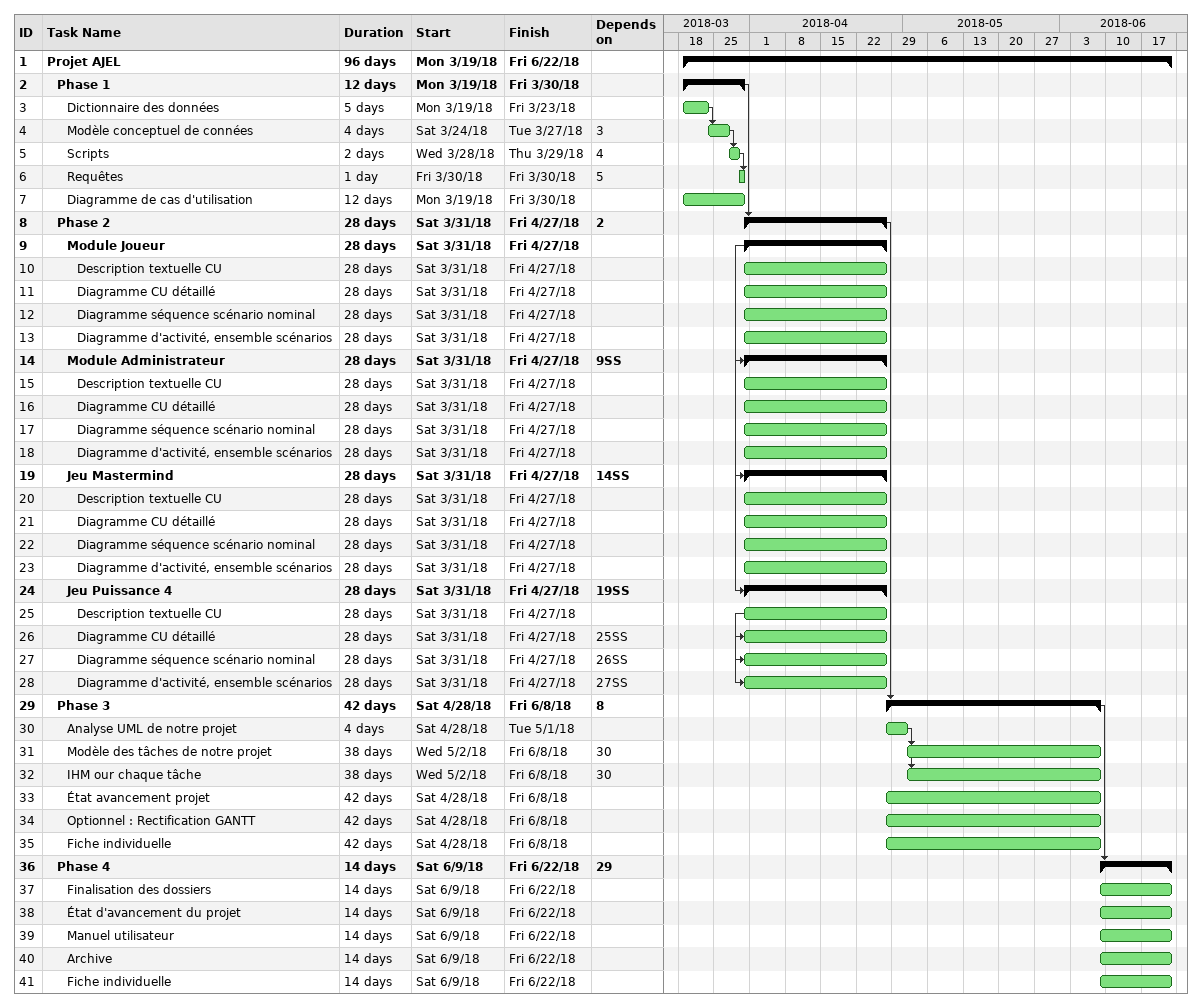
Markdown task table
| ID | Level | Task | Duration | Start | Finish | Predecessors |
|---|---|---|---|---|---|---|
| 1 | 1 | **Projet AJEL** | 96d | 2018-03-19 | 2018-06-22 |  |
| 2 | 2 | **Phase 1** | 12d | 2018-03-19 | 2018-03-30 |  |
| 3 | 3 | Dictionnaire des données | 5d | 2018-03-19 | 2018-03-23 |  |
| 4 | 3 | Modèle conceptuel de connées | 4d | 2018-03-24 | 2018-03-27 | 3 |
| 5 | 3 | Scripts | 2d | 2018-03-28 | 2018-03-29 | 4 |
| 6 | 3 | Requêtes | 1d | 2018-03-30 | 2018-03-30 | 5 |
| 7 | 3 | Diagramme de cas d'utilisation | 12d | 2018-03-19 | 2018-03-30 |  |
| 8 | 2 | **Phase 2** | 28d | 2018-03-31 | 2018-04-27 | 2 |
| 9 | 3 | **Module Joueur** | 28d | 2018-03-31 | 2018-04-27 |  |
| 10 | 4 | Description textuelle CU | 28d | 2018-03-31 | 2018-04-27 |  |
| 11 | 4 | Diagramme CU détaillé | 28d | 2018-03-31 | 2018-04-27 |  |
| 12 | 4 | Diagramme séquence scénario nominal | 28d | 2018-03-31 | 2018-04-27 |  |
| 13 | 4 | Diagramme d'activité, ensemble scénarios | 28d | 2018-03-31 | 2018-04-27 |  |
| 14 | 3 | **Module Administrateur** | 28d | 2018-03-31 | 2018-04-27 | 9SS |
| 15 | 4 | Description textuelle CU | 28d | 2018-03-31 | 2018-04-27 |  |
| 16 | 4 | Diagramme CU détaillé | 28d | 2018-03-31 | 2018-04-27 |  |
| 17 | 4 | Diagramme séquence scénario nominal | 28d | 2018-03-31 | 2018-04-27 |  |
| 18 | 4 | Diagramme d'activité, ensemble scénarios | 28d | 2018-03-31 | 2018-04-27 |  |
| 19 | 3 | **Jeu Mastermind** | 28d | 2018-03-31 | 2018-04-27 | 14SS |
| 20 | 4 | Description textuelle CU | 28d | 2018-03-31 | 2018-04-27 |  |
| 21 | 4 | Diagramme CU détaillé | 28d | 2018-03-31 | 2018-04-27 |  |
| 22 | 4 | Diagramme séquence scénario nominal | 28d | 2018-03-31 | 2018-04-27 |  |
| 23 | 4 | Diagramme d'activité, ensemble scénarios | 28d | 2018-03-31 | 2018-04-27 |  |
| 24 | 3 | **Jeu Puissance 4** | 28d | 2018-03-31 | 2018-04-27 | 19SS |
| 25 | 4 | Description textuelle CU | 28d | 2018-03-31 | 2018-04-27 |  |
| 26 | 4 | Diagramme CU détaillé | 28d | 2018-03-31 | 2018-04-27 | 25SS |
| 27 | 4 | Diagramme séquence scénario nominal | 28d | 2018-03-31 | 2018-04-27 | 26SS |
| 28 | 4 | Diagramme d'activité, ensemble scénarios | 28d | 2018-03-31 | 2018-04-27 | 27SS |
| 29 | 2 | **Phase 3** | 42d | 2018-04-28 | 2018-06-08 | 8 |
| 30 | 3 | Analyse UML de notre projet | 4d | 2018-04-28 | 2018-05-01 |  |
| 31 | 3 | Modèle des tâches de notre projet | 38d | 2018-05-02 | 2018-06-08 | 30 |
| 32 | 3 | IHM our chaque tâche | 38d | 2018-05-02 | 2018-06-08 | 30 |
| 33 | 3 | État avancement projet | 42d | 2018-04-28 | 2018-06-08 |  |
| 34 | 3 | Optionnel : Rectification GANTT | 42d | 2018-04-28 | 2018-06-08 |  |
| 35 | 3 | Fiche individuelle | 42d | 2018-04-28 | 2018-06-08 |  |
| 36 | 2 | **Phase 4** | 14d | 2018-06-09 | 2018-06-22 | 29 |
| 37 | 3 | Finalisation des dossiers | 14d | 2018-06-09 | 2018-06-22 |  |
| 38 | 3 | État d'avancement du projet | 14d | 2018-06-09 | 2018-06-22 |  |
| 39 | 3 | Manuel utilisateur | 14d | 2018-06-09 | 2018-06-22 |  |
| 40 | 3 | Archive | 14d | 2018-06-09 | 2018-06-22 |  |
| 41 | 3 | Fiche individuelle | 14d | 2018-06-09 | 2018-06-22 |  |
